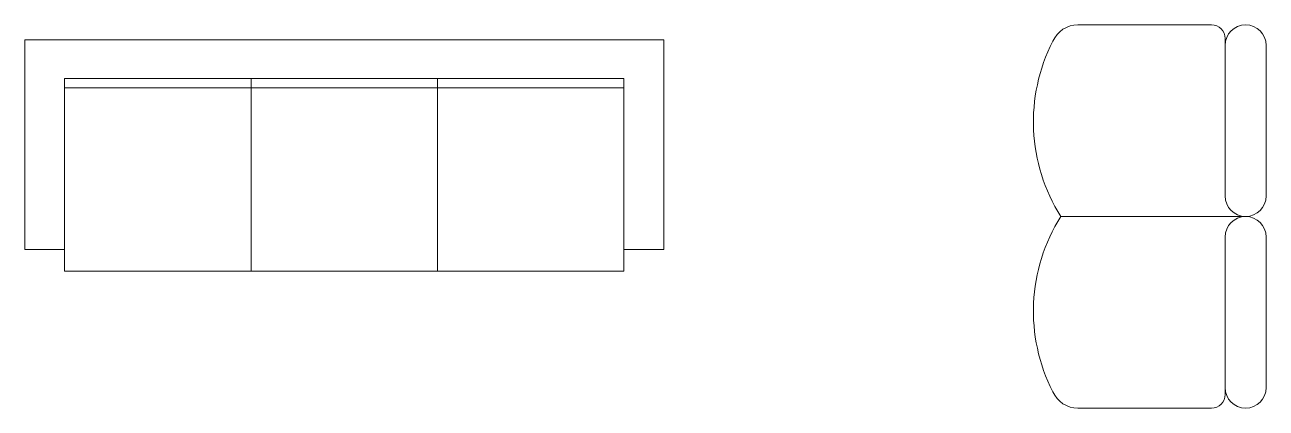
# Model space of a CAD drawing. Header units: inches. Extents: x -12916 to -2478, y -355 to 4961.
# Drawn here: x -4692.5 to -4303.9, y 3935.4 to 4055.4 of the extents above; entities that cross this region are included whole.
import ezdxf

# ---------------------------------------------------------------- set-up
doc = ezdxf.new("R2010")
doc.units = ezdxf.units.IN
doc.header["$MEASUREMENT"] = 0
doc.layers.add('A-FURN', color=8, linetype='Continuous', lineweight=18)
doc.layers.add('A-WALL-FULL', color=7, linetype='Continuous', lineweight=35)

# ---------------------------------------------------------------- blocks, each defined once
blk = doc.blocks.new('poltrone')
at = {"layer": 'A-FURN', "ltscale": 0.8}
for p, q in [((20.969, 26.503), (21.3868, 26.503)), ((21.4296, 26.4601), (21.4296, 25.9673)), ((21.5582, 25.9673), (21.5582, 26.4387)), ((20.9154, 25.903), (21.4296, 25.903)), ((21.4939, 25.903), (21.4296, 25.903)), ((21.4296, 25.8387), (21.4296, 25.3459)), ((21.5582, 25.3673), (21.5582, 25.8387)), ((21.3868, 25.303), (20.969, 25.303))]:
    blk.add_line(p, q, dxfattribs=at)
for centre, radius, start, end in [((20.969, 26.4173), 0.0857, 90, 156.4218), ((21.3868, 26.4601), 0.0429, 0, 90), ((21.4939, 26.4387), 0.0643, 0, 180), ((21.384, 26.1991), 0.5544, 152.9115, 212.2841), ((21.4939, 25.9673), 0.0643, 180, 0), ((21.384, 25.6069), 0.5544, 147.7159, 207.0885), ((21.4939, 25.8387), 0.0643, 0, 180), ((20.969, 25.3887), 0.0857, 203.5782, 270), ((21.3868, 25.3459), 0.0429, 270, 0), ((21.4939, 25.3673), 0.0643, 180, 0)]:
    blk.add_arc(centre, radius, start, end, dxfattribs=at)

msp = doc.modelspace()

# ---------------------------------------------------------------- linework, layer by layer
at = {"layer": 'A-FURN', "ltscale": 0.8}
for p, q in [((-4492.527, 4050.773), (-4692.527, 4050.773)), ((-4692.527, 4050.773), (-4692.527, 3985.109)), ((-4492.527, 3985.109), (-4492.527, 4050.773)), ((-4680.08, 4038.613), (-4504.974, 4038.613)), ((-4680.08, 4038.613), (-4680.08, 3978.292)), ((-4621.711, 4038.613), (-4621.711, 3978.292)), ((-4563.343, 3978.292), (-4563.343, 4038.613)), ((-4504.974, 3978.292), (-4504.974, 4038.613)), ((-4680.08, 4035.741), (-4504.974, 4035.741)), ((-4680.08, 3978.292), (-4504.974, 3978.292))]:
    msp.add_line(p, q, dxfattribs=at)
at = {"layer": 'A-FURN', "ltscale": 0.8, "flags": 128}
for points in [[(-4680.08, 3985.109), (-4692.527, 3985.109)], [(-4504.974, 3985.109), (-4492.527, 3985.109)]]:
    msp.add_lwpolyline(points, dxfattribs=at)

# ---------------------------------------------------------------- block references
at = {"layer": 'A-WALL-FULL', "xscale": 99.99999999999976, "yscale": 99.99999999999976, "zscale": 99.99999999999976}
msp.add_blockref('poltrone', (-6459.768, 1405.128), dxfattribs=at)

doc.saveas('drawing.dxf')
